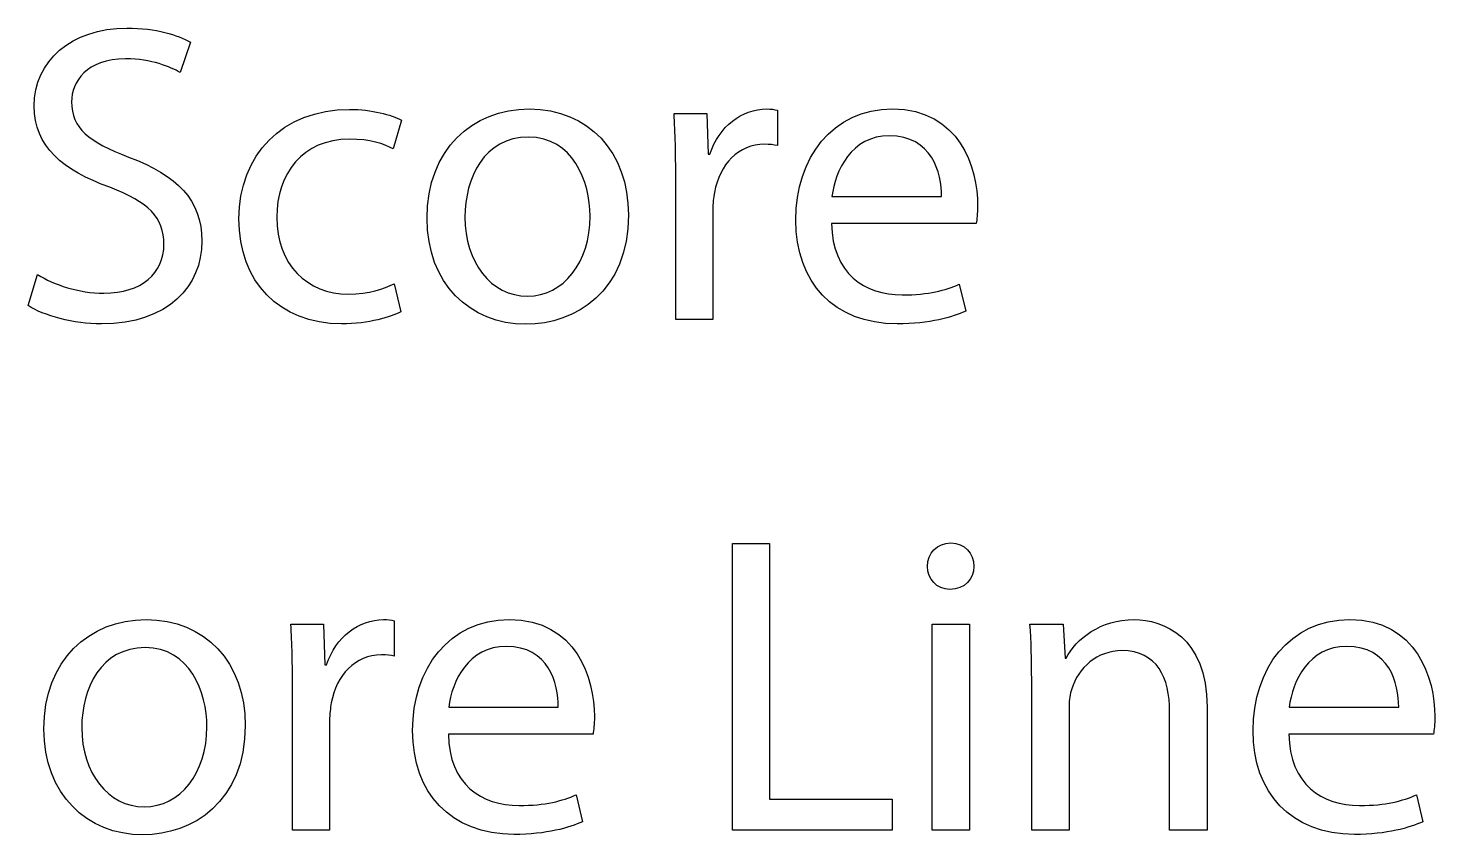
# Model space of a CAD drawing. Header units: centimetres. Extents: x -10.3 to 5.3, y -8.1 to 8.1.
# Drawn here: x -7.828 to -6.779, y -5.187 to -4.585 of the extents above; entities that cross this region are included whole.
import ezdxf

# ---------------------------------------------------------------- set-up
doc = ezdxf.new("R2010")
doc.units = ezdxf.units.CM
doc.header["$MEASUREMENT"] = 0
doc.layers.add('Layer 1', color=7, linetype='Continuous')

msp = doc.modelspace()

# ---------------------------------------------------------------- linework, layer by layer
at = {"layer": 'Layer 1'}
for points, knots in [([(-7.82843, -4.79188), (-7.817, -4.7995), (-7.79446, -4.80554), (-7.77382, -4.80554), (-7.77382, -4.80554), (-7.72334, -4.80554), (-7.69889, -4.77696), (-7.69889, -4.74394), (-7.69889, -4.74394), (-7.69889, -4.71251), (-7.71731, -4.69504), (-7.7535, -4.68107), (-7.7535, -4.68107), (-7.78303, -4.66964), (-7.79605, -4.6598), (-7.79605, -4.6398), (-7.79605, -4.6398), (-7.79605, -4.62519), (-7.78494, -4.60773), (-7.75573, -4.60773), (-7.75573, -4.60773), (-7.73636, -4.60773), (-7.72207, -4.61408), (-7.71509, -4.61789), (-7.71509, -4.61789), (-7.71509, -4.61789), (-7.70747, -4.59535), (-7.70747, -4.59535), (-7.70747, -4.59535), (-7.71699, -4.58995), (-7.73287, -4.58487), (-7.75477, -4.58487), (-7.75477, -4.58487), (-7.79637, -4.58487), (-7.82399, -4.60964), (-7.82399, -4.64297), (-7.82399, -4.64297), (-7.82399, -4.67314), (-7.8024, -4.69123), (-7.76747, -4.70362), (-7.76747, -4.70362), (-7.73858, -4.71473), (-7.72715, -4.72616), (-7.72715, -4.74616), (-7.72715, -4.74616), (-7.72715, -4.76775), (-7.74366, -4.78267), (-7.77192, -4.78267), (-7.77192, -4.78267), (-7.79097, -4.78267), (-7.80907, -4.77632), (-7.82145, -4.7687), (-7.82145, -4.7687), (-7.82145, -4.7687), (-7.82843, -4.79188), (-7.82843, -4.79188)], [0, 0, 0, 0, 0.0666667, 0.0666667, 0.0666667, 0.0666667, 0.1333333, 0.1333333, 0.1333333, 0.1333333, 0.2, 0.2, 0.2, 0.2, 0.2666667, 0.2666667, 0.2666667, 0.2666667, 0.3333333, 0.3333333, 0.3333333, 0.3333333, 0.4, 0.4, 0.4, 0.4, 0.4666667, 0.4666667, 0.4666667, 0.4666667, 0.5333333, 0.5333333, 0.5333333, 0.5333333, 0.6, 0.6, 0.6, 0.6, 0.6666667, 0.6666667, 0.6666667, 0.6666667, 0.7333333, 0.7333333, 0.7333333, 0.7333333, 0.8, 0.8, 0.8, 0.8, 0.8666667, 0.8666667, 0.8666667, 0.8666667, 1, 1, 1, 1]), ([(-7.55539, -4.77569), (-7.56332, -4.77918), (-7.5738, -4.78331), (-7.58968, -4.78331), (-7.58968, -4.78331), (-7.62016, -4.78331), (-7.64302, -4.7614), (-7.64302, -4.72584), (-7.64302, -4.72584), (-7.64302, -4.69377), (-7.62397, -4.66774), (-7.58872, -4.66774), (-7.58872, -4.66774), (-7.57348, -4.66774), (-7.56301, -4.67123), (-7.55634, -4.67504), (-7.55634, -4.67504), (-7.55634, -4.67504), (-7.54999, -4.65345), (-7.54999, -4.65345), (-7.54999, -4.65345), (-7.55761, -4.64964), (-7.57221, -4.64551), (-7.58872, -4.64551), (-7.58872, -4.64551), (-7.63889, -4.64551), (-7.67127, -4.6798), (-7.67127, -4.72711), (-7.67127, -4.72711), (-7.67127, -4.7741), (-7.64111, -4.80554), (-7.59476, -4.80554), (-7.59476, -4.80554), (-7.57412, -4.80554), (-7.55793, -4.80045), (-7.55062, -4.79664), (-7.55062, -4.79664), (-7.55062, -4.79664), (-7.55539, -4.77569), (-7.55539, -4.77569)], [0, 0, 0, 0, 0.0909091, 0.0909091, 0.0909091, 0.0909091, 0.1818182, 0.1818182, 0.1818182, 0.1818182, 0.2727273, 0.2727273, 0.2727273, 0.2727273, 0.3636364, 0.3636364, 0.3636364, 0.3636364, 0.4545455, 0.4545455, 0.4545455, 0.4545455, 0.5454545, 0.5454545, 0.5454545, 0.5454545, 0.6363636, 0.6363636, 0.6363636, 0.6363636, 0.7272727, 0.7272727, 0.7272727, 0.7272727, 0.8181818, 0.8181818, 0.8181818, 0.8181818, 1, 1, 1, 1]), ([(-7.45473, -4.6452), (-7.49728, -4.6452), (-7.53093, -4.67536), (-7.53093, -4.72679), (-7.53093, -4.72679), (-7.53093, -4.77537), (-7.49887, -4.80585), (-7.45727, -4.80585), (-7.45727, -4.80585), (-7.42013, -4.80585), (-7.38076, -4.78109), (-7.38076, -4.72425), (-7.38076, -4.72425), (-7.38076, -4.67726), (-7.4106, -4.6452), (-7.45473, -4.6452)], [0, 0, 0, 0, 0.2, 0.2, 0.2, 0.2, 0.4, 0.4, 0.4, 0.4, 0.6, 0.6, 0.6, 0.6, 1, 1, 1, 1]), ([(-7.34551, -4.80236), (-7.34551, -4.80236), (-7.31789, -4.80236), (-7.31789, -4.80236), (-7.31789, -4.80236), (-7.31789, -4.80236), (-7.31789, -4.72044), (-7.31789, -4.72044), (-7.31789, -4.72044), (-7.31789, -4.71568), (-7.31725, -4.71124), (-7.31662, -4.70743), (-7.31662, -4.70743), (-7.31281, -4.68647), (-7.29884, -4.67155), (-7.27915, -4.67155), (-7.27915, -4.67155), (-7.27534, -4.67155), (-7.27249, -4.67187), (-7.26963, -4.6725), (-7.26963, -4.6725), (-7.26963, -4.6725), (-7.26963, -4.64615), (-7.26963, -4.64615), (-7.26963, -4.64615), (-7.27217, -4.64551), (-7.27439, -4.6452), (-7.27757, -4.6452), (-7.27757, -4.6452), (-7.2963, -4.6452), (-7.31313, -4.65821), (-7.32011, -4.67885), (-7.32011, -4.67885), (-7.32011, -4.67885), (-7.32138, -4.67885), (-7.32138, -4.67885), (-7.32138, -4.67885), (-7.32138, -4.67885), (-7.32233, -4.64869), (-7.32233, -4.64869), (-7.32233, -4.64869), (-7.32233, -4.64869), (-7.34678, -4.64869), (-7.34678, -4.64869), (-7.34678, -4.64869), (-7.34583, -4.66298), (-7.34551, -4.67853), (-7.34551, -4.69663), (-7.34551, -4.69663), (-7.34551, -4.69663), (-7.34551, -4.80236), (-7.34551, -4.80236)], [0, 0, 0, 0, 0.0714286, 0.0714286, 0.0714286, 0.0714286, 0.1428571, 0.1428571, 0.1428571, 0.1428571, 0.2142857, 0.2142857, 0.2142857, 0.2142857, 0.2857143, 0.2857143, 0.2857143, 0.2857143, 0.3571429, 0.3571429, 0.3571429, 0.3571429, 0.4285714, 0.4285714, 0.4285714, 0.4285714, 0.5, 0.5, 0.5, 0.5, 0.5714286, 0.5714286, 0.5714286, 0.5714286, 0.6428571, 0.6428571, 0.6428571, 0.6428571, 0.7142857, 0.7142857, 0.7142857, 0.7142857, 0.7857143, 0.7857143, 0.7857143, 0.7857143, 0.8571429, 0.8571429, 0.8571429, 0.8571429, 1, 1, 1, 1]), ([(-7.12135, -4.7306), (-7.12104, -4.72775), (-7.1204, -4.7233), (-7.1204, -4.71759), (-7.1204, -4.71759), (-7.1204, -4.68933), (-7.13374, -4.6452), (-7.1839, -4.6452), (-7.1839, -4.6452), (-7.22867, -4.6452), (-7.25597, -4.68171), (-7.25597, -4.72806), (-7.25597, -4.72806), (-7.25597, -4.77442), (-7.22772, -4.80554), (-7.18041, -4.80554), (-7.18041, -4.80554), (-7.15596, -4.80554), (-7.13913, -4.80045), (-7.12929, -4.79601), (-7.12929, -4.79601), (-7.12929, -4.79601), (-7.13405, -4.77601), (-7.13405, -4.77601), (-7.13405, -4.77601), (-7.14453, -4.78045), (-7.1566, -4.78394), (-7.1766, -4.78394), (-7.1766, -4.78394), (-7.20454, -4.78394), (-7.22867, -4.76839), (-7.2293, -4.7306), (-7.2293, -4.7306), (-7.2293, -4.7306), (-7.12135, -4.7306), (-7.12135, -4.7306)], [0, 0, 0, 0, 0.1, 0.1, 0.1, 0.1, 0.2, 0.2, 0.2, 0.2, 0.3, 0.3, 0.3, 0.3, 0.4, 0.4, 0.4, 0.4, 0.5, 0.5, 0.5, 0.5, 0.6, 0.6, 0.6, 0.6, 0.7, 0.7, 0.7, 0.7, 0.8, 0.8, 0.8, 0.8, 1, 1, 1, 1]), ([(-7.45537, -4.66615), (-7.42235, -4.66615), (-7.40933, -4.69917), (-7.40933, -4.72521), (-7.40933, -4.72521), (-7.40933, -4.75981), (-7.42933, -4.7849), (-7.456, -4.7849), (-7.456, -4.7849), (-7.48331, -4.7849), (-7.50268, -4.7595), (-7.50268, -4.72584), (-7.50268, -4.72584), (-7.50268, -4.69663), (-7.48839, -4.66615), (-7.45537, -4.66615)], [0, 0, 0, 0, 0.2, 0.2, 0.2, 0.2, 0.4, 0.4, 0.4, 0.4, 0.6, 0.6, 0.6, 0.6, 1, 1, 1, 1]), ([(-7.22899, -4.7106), (-7.22676, -4.69123), (-7.21438, -4.6652), (-7.18612, -4.6652), (-7.18612, -4.6652), (-7.15469, -4.6652), (-7.14707, -4.69282), (-7.14739, -4.7106), (-7.14739, -4.7106), (-7.14739, -4.7106), (-7.22899, -4.7106), (-7.22899, -4.7106)], [0, 0, 0, 0, 0.25, 0.25, 0.25, 0.25, 0.5, 0.5, 0.5, 0.5, 1, 1, 1, 1]), ([(-7.30328, -5.18335), (-7.30328, -5.18335), (-7.18422, -5.18335), (-7.18422, -5.18335), (-7.18422, -5.18335), (-7.18422, -5.18335), (-7.18422, -5.16017), (-7.18422, -5.16017), (-7.18422, -5.16017), (-7.18422, -5.16017), (-7.27566, -5.16017), (-7.27566, -5.16017), (-7.27566, -5.16017), (-7.27566, -5.16017), (-7.27566, -4.96935), (-7.27566, -4.96935), (-7.27566, -4.96935), (-7.27566, -4.96935), (-7.30328, -4.96935), (-7.30328, -4.96935), (-7.30328, -4.96935), (-7.30328, -4.96935), (-7.30328, -5.18335), (-7.30328, -5.18335)], [0, 0, 0, 0, 0.1428571, 0.1428571, 0.1428571, 0.1428571, 0.2857143, 0.2857143, 0.2857143, 0.2857143, 0.4285714, 0.4285714, 0.4285714, 0.4285714, 0.5714286, 0.5714286, 0.5714286, 0.5714286, 0.7142857, 0.7142857, 0.7142857, 0.7142857, 1, 1, 1, 1]), ([(-7.1404, -4.96904), (-7.15056, -4.96904), (-7.15786, -4.97666), (-7.15786, -4.9865), (-7.15786, -4.9865), (-7.15786, -4.99602), (-7.15088, -5.00364), (-7.14104, -5.00364), (-7.14104, -5.00364), (-7.12992, -5.00364), (-7.12294, -4.99602), (-7.12326, -4.9865), (-7.12326, -4.9865), (-7.12326, -4.97666), (-7.12992, -4.96904), (-7.1404, -4.96904)], [0, 0, 0, 0, 0.2, 0.2, 0.2, 0.2, 0.4, 0.4, 0.4, 0.4, 0.6, 0.6, 0.6, 0.6, 1, 1, 1, 1]), ([(-7.74048, -5.02619), (-7.78303, -5.02619), (-7.81668, -5.05635), (-7.81668, -5.10778), (-7.81668, -5.10778), (-7.81668, -5.15636), (-7.78462, -5.18684), (-7.74302, -5.18684), (-7.74302, -5.18684), (-7.70588, -5.18684), (-7.66651, -5.16208), (-7.66651, -5.10524), (-7.66651, -5.10524), (-7.66651, -5.05825), (-7.69635, -5.02619), (-7.74048, -5.02619)], [0, 0, 0, 0, 0.2, 0.2, 0.2, 0.2, 0.4, 0.4, 0.4, 0.4, 0.6, 0.6, 0.6, 0.6, 1, 1, 1, 1]), ([(-7.63126, -5.18335), (-7.63126, -5.18335), (-7.60364, -5.18335), (-7.60364, -5.18335), (-7.60364, -5.18335), (-7.60364, -5.18335), (-7.60364, -5.10143), (-7.60364, -5.10143), (-7.60364, -5.10143), (-7.60364, -5.09667), (-7.603, -5.09223), (-7.60237, -5.08842), (-7.60237, -5.08842), (-7.59856, -5.06746), (-7.58459, -5.05254), (-7.5649, -5.05254), (-7.5649, -5.05254), (-7.56109, -5.05254), (-7.55824, -5.05286), (-7.55538, -5.05349), (-7.55538, -5.05349), (-7.55538, -5.05349), (-7.55538, -5.02714), (-7.55538, -5.02714), (-7.55538, -5.02714), (-7.55792, -5.0265), (-7.56014, -5.02619), (-7.56332, -5.02619), (-7.56332, -5.02619), (-7.58205, -5.02619), (-7.59888, -5.0392), (-7.60586, -5.05984), (-7.60586, -5.05984), (-7.60586, -5.05984), (-7.60713, -5.05984), (-7.60713, -5.05984), (-7.60713, -5.05984), (-7.60713, -5.05984), (-7.60808, -5.02968), (-7.60808, -5.02968), (-7.60808, -5.02968), (-7.60808, -5.02968), (-7.63253, -5.02968), (-7.63253, -5.02968), (-7.63253, -5.02968), (-7.63158, -5.04397), (-7.63126, -5.05952), (-7.63126, -5.07762), (-7.63126, -5.07762), (-7.63126, -5.07762), (-7.63126, -5.18335), (-7.63126, -5.18335)], [0, 0, 0, 0, 0.0714286, 0.0714286, 0.0714286, 0.0714286, 0.1428571, 0.1428571, 0.1428571, 0.1428571, 0.2142857, 0.2142857, 0.2142857, 0.2142857, 0.2857143, 0.2857143, 0.2857143, 0.2857143, 0.3571429, 0.3571429, 0.3571429, 0.3571429, 0.4285714, 0.4285714, 0.4285714, 0.4285714, 0.5, 0.5, 0.5, 0.5, 0.5714286, 0.5714286, 0.5714286, 0.5714286, 0.6428571, 0.6428571, 0.6428571, 0.6428571, 0.7142857, 0.7142857, 0.7142857, 0.7142857, 0.7857143, 0.7857143, 0.7857143, 0.7857143, 0.8571429, 0.8571429, 0.8571429, 0.8571429, 1, 1, 1, 1]), ([(-7.4071, -5.11159), (-7.40679, -5.10874), (-7.40615, -5.10429), (-7.40615, -5.09858), (-7.40615, -5.09858), (-7.40615, -5.07032), (-7.41949, -5.02619), (-7.46965, -5.02619), (-7.46965, -5.02619), (-7.51442, -5.02619), (-7.54172, -5.0627), (-7.54172, -5.10905), (-7.54172, -5.10905), (-7.54172, -5.15541), (-7.51347, -5.18653), (-7.46616, -5.18653), (-7.46616, -5.18653), (-7.44171, -5.18653), (-7.42488, -5.18144), (-7.41504, -5.177), (-7.41504, -5.177), (-7.41504, -5.177), (-7.4198, -5.157), (-7.4198, -5.157), (-7.4198, -5.157), (-7.43028, -5.16144), (-7.44235, -5.16493), (-7.46235, -5.16493), (-7.46235, -5.16493), (-7.49029, -5.16493), (-7.51442, -5.14938), (-7.51505, -5.11159), (-7.51505, -5.11159), (-7.51505, -5.11159), (-7.4071, -5.11159), (-7.4071, -5.11159)], [0, 0, 0, 0, 0.1, 0.1, 0.1, 0.1, 0.2, 0.2, 0.2, 0.2, 0.3, 0.3, 0.3, 0.3, 0.4, 0.4, 0.4, 0.4, 0.5, 0.5, 0.5, 0.5, 0.6, 0.6, 0.6, 0.6, 0.7, 0.7, 0.7, 0.7, 0.8, 0.8, 0.8, 0.8, 1, 1, 1, 1]), ([(-7.12643, -5.18335), (-7.12643, -5.18335), (-7.12643, -5.02968), (-7.12643, -5.02968), (-7.12643, -5.02968), (-7.12643, -5.02968), (-7.15437, -5.02968), (-7.15437, -5.02968), (-7.15437, -5.02968), (-7.15437, -5.02968), (-7.15437, -5.18335), (-7.15437, -5.18335), (-7.15437, -5.18335), (-7.15437, -5.18335), (-7.12643, -5.18335), (-7.12643, -5.18335)], [0, 0, 0, 0, 0.2, 0.2, 0.2, 0.2, 0.4, 0.4, 0.4, 0.4, 0.6, 0.6, 0.6, 0.6, 1, 1, 1, 1]), ([(-7.08007, -5.18335), (-7.08007, -5.18335), (-7.05213, -5.18335), (-7.05213, -5.18335), (-7.05213, -5.18335), (-7.05213, -5.18335), (-7.05213, -5.09096), (-7.05213, -5.09096), (-7.05213, -5.09096), (-7.05213, -5.08619), (-7.0515, -5.08143), (-7.05023, -5.07794), (-7.05023, -5.07794), (-7.04546, -5.06238), (-7.03118, -5.04936), (-7.01276, -5.04936), (-7.01276, -5.04936), (-6.98641, -5.04936), (-6.9772, -5.07), (-6.9772, -5.09477), (-6.9772, -5.09477), (-6.9772, -5.09477), (-6.9772, -5.18335), (-6.9772, -5.18335), (-6.9772, -5.18335), (-6.9772, -5.18335), (-6.94926, -5.18335), (-6.94926, -5.18335), (-6.94926, -5.18335), (-6.94926, -5.18335), (-6.94926, -5.09159), (-6.94926, -5.09159), (-6.94926, -5.09159), (-6.94926, -5.03889), (-6.98228, -5.02619), (-7.00355, -5.02619), (-7.00355, -5.02619), (-7.02895, -5.02619), (-7.04673, -5.04047), (-7.05435, -5.05508), (-7.05435, -5.05508), (-7.05435, -5.05508), (-7.05499, -5.05508), (-7.05499, -5.05508), (-7.05499, -5.05508), (-7.05499, -5.05508), (-7.05658, -5.02968), (-7.05658, -5.02968), (-7.05658, -5.02968), (-7.05658, -5.02968), (-7.08134, -5.02968), (-7.08134, -5.02968), (-7.08134, -5.02968), (-7.08039, -5.04238), (-7.08007, -5.0554), (-7.08007, -5.07127), (-7.08007, -5.07127), (-7.08007, -5.07127), (-7.08007, -5.18335), (-7.08007, -5.18335)], [0, 0, 0, 0, 0.0625, 0.0625, 0.0625, 0.0625, 0.125, 0.125, 0.125, 0.125, 0.1875, 0.1875, 0.1875, 0.1875, 0.25, 0.25, 0.25, 0.25, 0.3125, 0.3125, 0.3125, 0.3125, 0.375, 0.375, 0.375, 0.375, 0.4375, 0.4375, 0.4375, 0.4375, 0.5, 0.5, 0.5, 0.5, 0.5625, 0.5625, 0.5625, 0.5625, 0.625, 0.625, 0.625, 0.625, 0.6875, 0.6875, 0.6875, 0.6875, 0.75, 0.75, 0.75, 0.75, 0.8125, 0.8125, 0.8125, 0.8125, 0.875, 0.875, 0.875, 0.875, 1, 1, 1, 1]), ([(-6.78035, -5.11159), (-6.78004, -5.10874), (-6.7794, -5.10429), (-6.7794, -5.09858), (-6.7794, -5.09858), (-6.7794, -5.07032), (-6.79274, -5.02619), (-6.8429, -5.02619), (-6.8429, -5.02619), (-6.88767, -5.02619), (-6.91497, -5.0627), (-6.91497, -5.10905), (-6.91497, -5.10905), (-6.91497, -5.15541), (-6.88672, -5.18653), (-6.83941, -5.18653), (-6.83941, -5.18653), (-6.81496, -5.18653), (-6.79813, -5.18144), (-6.78829, -5.177), (-6.78829, -5.177), (-6.78829, -5.177), (-6.79305, -5.157), (-6.79305, -5.157), (-6.79305, -5.157), (-6.80353, -5.16144), (-6.8156, -5.16493), (-6.8356, -5.16493), (-6.8356, -5.16493), (-6.86354, -5.16493), (-6.88767, -5.14938), (-6.8883, -5.11159), (-6.8883, -5.11159), (-6.8883, -5.11159), (-6.78035, -5.11159), (-6.78035, -5.11159)], [0, 0, 0, 0, 0.1, 0.1, 0.1, 0.1, 0.2, 0.2, 0.2, 0.2, 0.3, 0.3, 0.3, 0.3, 0.4, 0.4, 0.4, 0.4, 0.5, 0.5, 0.5, 0.5, 0.6, 0.6, 0.6, 0.6, 0.7, 0.7, 0.7, 0.7, 0.8, 0.8, 0.8, 0.8, 1, 1, 1, 1]), ([(-7.74112, -5.04714), (-7.7081, -5.04714), (-7.69508, -5.08016), (-7.69508, -5.1062), (-7.69508, -5.1062), (-7.69508, -5.1408), (-7.71508, -5.16589), (-7.74175, -5.16589), (-7.74175, -5.16589), (-7.76906, -5.16589), (-7.78843, -5.14049), (-7.78843, -5.10683), (-7.78843, -5.10683), (-7.78843, -5.07762), (-7.77414, -5.04714), (-7.74112, -5.04714)], [0, 0, 0, 0, 0.2, 0.2, 0.2, 0.2, 0.4, 0.4, 0.4, 0.4, 0.6, 0.6, 0.6, 0.6, 1, 1, 1, 1]), ([(-7.51474, -5.09159), (-7.51251, -5.07222), (-7.50013, -5.04619), (-7.47187, -5.04619), (-7.47187, -5.04619), (-7.44044, -5.04619), (-7.43282, -5.07381), (-7.43314, -5.09159), (-7.43314, -5.09159), (-7.43314, -5.09159), (-7.51474, -5.09159), (-7.51474, -5.09159)], [0, 0, 0, 0, 0.25, 0.25, 0.25, 0.25, 0.5, 0.5, 0.5, 0.5, 1, 1, 1, 1]), ([(-6.88799, -5.09159), (-6.88576, -5.07222), (-6.87338, -5.04619), (-6.84512, -5.04619), (-6.84512, -5.04619), (-6.81369, -5.04619), (-6.80607, -5.07381), (-6.80639, -5.09159), (-6.80639, -5.09159), (-6.80639, -5.09159), (-6.88799, -5.09159), (-6.88799, -5.09159)], [0, 0, 0, 0, 0.25, 0.25, 0.25, 0.25, 0.5, 0.5, 0.5, 0.5, 1, 1, 1, 1])]:
    msp.add_open_spline(points, degree=3, knots=knots, dxfattribs=at)

doc.saveas('drawing.dxf')
